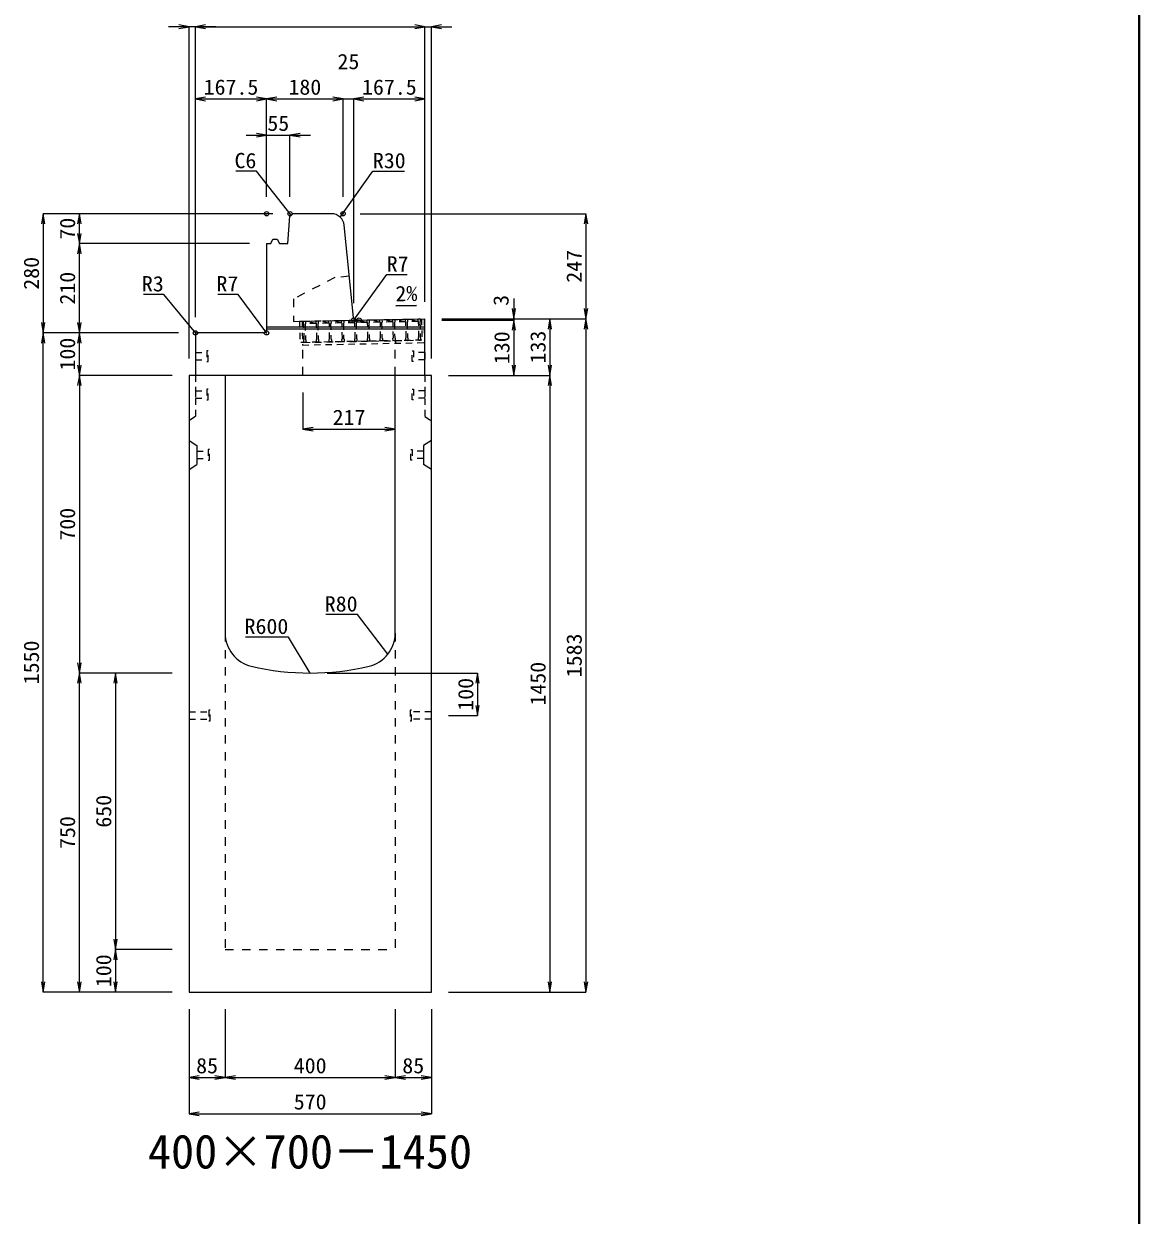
# Model space of a CAD drawing. Units: millimetres at full size; some dimension numbers follow another scale. Extents: x -18734 to 51600, y -18820 to 17820.
# Drawn here: x 48376 to 51000, y -8195 to -5393 of the extents above; entities that cross this region are included whole.
import ezdxf
from ezdxf.enums import TextEntityAlignment as Align

# ---------------------------------------------------------------- set-up
doc = ezdxf.new("R2010")
doc.units = ezdxf.units.MM
doc.header["$LTSCALE"] = 20
doc.header["$PDMODE"] = 32
doc.header["$PDSIZE"] = 10
doc.linetypes.add('USER1', pattern=[2, 1, -1])
doc.linetypes.add('USER2', pattern=[1.35, 0.75, -0.6])
for name, color, linetype, lineweight in [('インサート', 3, 'USER2', 9), ('グレーチング', 7, 'USER2', 5), ('受枠', 3, 'USER2', 9), ('図枠', 7, 'Continuous', 5), ('寸法線', 7, 'Continuous', 13), ('引出線', 4, 'Continuous', 13), ('本体', 2, 'Continuous', 13), ('目地', 132, 'Continuous', 5)]:
    doc.layers.add(name, color=color, linetype=linetype, lineweight=lineweight)
doc.layers.add('作業エリア', color=11, linetype='Continuous')
doc.layers.add('文字', color=7, linetype='Continuous')
doc.styles.add('ＭＳ 明朝', font='')
doc.styles.get('ＭＳ 明朝').set_extended_font_data('MS Mincho')

# ---------------------------------------------------------------- blocks, each defined once
blk = doc.blocks.new('open_arrow')
at = {"color": 0, "linetype": 'Continuous', "lineweight": -2}
blk.add_lwpolyline([(7.5, 1.25), (0, 0), (7.5, -1.25)], dxfattribs=at)

msp = doc.modelspace()

# ---------------------------------------------------------------- linework, layer by layer
at = {"layer": 'インサート'}
for p, q in [((48810, -6162.5), (48807, -6162.5)), ((48807, -6162.5), (48807, -6187.5)), ((48810, -6187.5), (48810, -6162.5)), ((49290, -6162.5), (49293, -6162.5)), ((49290, -6187.5), (49290, -6162.5)), ((49293, -6162.5), (49293, -6187.5)), ((48780, -6166.5), (48807, -6166.5)), ((48780, -6166.5), (48780, -6183.5)), ((48780, -6183.5), (48807, -6183.5)), ((48807, -6187.5), (48810, -6187.5)), ((49293, -6187.5), (49290, -6187.5)), ((49320, -6166.5), (49293, -6166.5)), ((49320, -6183.5), (49293, -6183.5)), ((49320, -6166.5), (49320, -6183.5)), ((48780, -6256.5), (48807, -6256.5)), ((48780, -6256.5), (48780, -6273.5)), ((48780, -6273.5), (48807, -6273.5)), ((48810, -6252.5), (48807, -6252.5)), ((48807, -6252.5), (48807, -6277.5)), ((48810, -6277.5), (48810, -6252.5)), ((49290, -6252.5), (49293, -6252.5)), ((49290, -6277.5), (49290, -6252.5)), ((49293, -6252.5), (49293, -6277.5)), ((49320, -6256.5), (49293, -6256.5)), ((49320, -6273.5), (49293, -6273.5)), ((49320, -6256.5), (49320, -6273.5)), ((48807, -6277.5), (48810, -6277.5)), ((49293, -6277.5), (49290, -6277.5)), ((48783.2, -6398.5), (48810.2, -6398.5)), ((48783.2, -6398.5), (48783.2, -6415.5)), ((48813.2, -6394.5), (48810.2, -6394.5)), ((48810.2, -6394.5), (48810.2, -6419.5)), ((48813.2, -6419.5), (48813.2, -6394.5)), ((49286.8, -6394.5), (49289.8, -6394.5)), ((49286.8, -6419.5), (49286.8, -6394.5)), ((49289.8, -6394.5), (49289.8, -6419.5)), ((49316.8, -6398.5), (49289.8, -6398.5)), ((49316.8, -6398.5), (49316.8, -6415.5)), ((48783.2, -6415.5), (48810.2, -6415.5)), ((48810.2, -6419.5), (48813.2, -6419.5)), ((49289.8, -6419.5), (49286.8, -6419.5)), ((49316.8, -6415.5), (49289.8, -6415.5)), ((48765, -7011.5), (48812, -7011.5)), ((48765, -7011.5), (48765, -7028.5)), ((48765, -7028.5), (48812, -7028.5)), ((48815, -7007.5), (48812, -7007.5)), ((48812, -7007.5), (48812, -7032.5)), ((48815, -7032.5), (48815, -7007.5)), ((49288, -7007.5), (49285, -7007.5)), ((49285, -7007.5), (49285, -7032.5)), ((49288, -7032.5), (49288, -7007.5)), ((49335, -7011.5), (49288, -7011.5)), ((49335, -7028.5), (49288, -7028.5)), ((49335, -7028.5), (49335, -7011.5)), ((48812, -7032.5), (48815, -7032.5)), ((49285, -7032.5), (49288, -7032.5))]:
    msp.add_line(p, q, dxfattribs=at)
at = {"layer": 'グレーチング'}
for p, q in [((49033.97, -6092.54), (49308.92, -6087.21)), ((49064.08, -6097.95), (49038.97, -6092.44)), ((49064.08, -6097.95), (49039.08, -6098.44)), ((49094.07, -6097.37), (49068.96, -6091.86)), ((49094.07, -6097.37), (49069.08, -6097.86)), ((49124.07, -6096.79), (49098.96, -6091.28)), ((49124.07, -6096.79), (49099.07, -6097.28)), ((49154.06, -6096.21), (49128.95, -6090.7)), ((49154.06, -6096.21), (49129.07, -6096.7)), ((49184.06, -6095.63), (49158.95, -6090.12)), ((49184.06, -6095.63), (49159.06, -6096.12)), ((49214.05, -6095.05), (49188.94, -6089.54)), ((49214.05, -6095.05), (49189.06, -6095.54)), ((49244.05, -6094.47), (49218.93, -6088.96)), ((49244.05, -6094.47), (49219.05, -6094.95)), ((49274.04, -6093.89), (49248.93, -6088.38)), ((49274.04, -6093.89), (49249.05, -6094.37)), ((49304.04, -6093.31), (49278.92, -6087.8)), ((49304.04, -6093.31), (49279.04, -6093.79)), ((49034.94, -6142.53), (49309.89, -6137.21))]:
    msp.add_line(p, q, dxfattribs=at)
for points in [[(49033.97, -6092.54), (49038.97, -6092.44), (49039.08, -6098.44), (49038.1, -6099.46), (49038.8, -6135.45), (49039.82, -6136.43), (49039.94, -6142.43), (49034.94, -6142.53), (49034.82, -6136.53), (49035.8, -6135.51), (49035.1, -6099.52), (49034.09, -6098.53)], [(49068.8, -6134.87), (49069.81, -6135.85), (49069.93, -6141.85), (49064.93, -6141.95), (49064.82, -6135.95), (49065.8, -6134.93), (49065.1, -6098.93), (49064.08, -6097.95), (49063.96, -6091.96), (49068.96, -6091.86), (49069.08, -6097.86), (49068.1, -6098.88)], [(49098.79, -6134.29), (49099.81, -6135.27), (49099.92, -6141.27), (49094.93, -6141.37), (49094.81, -6135.37), (49095.79, -6134.35), (49095.09, -6098.35), (49094.07, -6097.37), (49093.96, -6091.38), (49098.96, -6091.28), (49099.07, -6097.28), (49098.09, -6098.3)], [(49128.78, -6133.71), (49129.8, -6134.69), (49129.92, -6140.69), (49124.92, -6140.79), (49124.8, -6134.79), (49125.78, -6133.77), (49125.09, -6097.77), (49124.07, -6096.79), (49123.95, -6090.79), (49128.95, -6090.7), (49129.07, -6096.7), (49128.09, -6097.72)], [(49158.78, -6133.13), (49159.8, -6134.11), (49159.91, -6140.11), (49154.91, -6140.2), (49154.8, -6134.21), (49155.78, -6133.19), (49155.08, -6097.19), (49154.06, -6096.21), (49153.95, -6090.21), (49158.95, -6090.12), (49159.06, -6096.12), (49158.08, -6097.14)], [(49185.77, -6132.61), (49185.08, -6096.61), (49184.06, -6095.63), (49183.94, -6089.63), (49188.94, -6089.54), (49189.06, -6095.54), (49188.08, -6096.55), (49188.77, -6132.55), (49189.79, -6133.53), (49189.91, -6139.53), (49184.91, -6139.62), (49184.79, -6133.63)], [(49215.77, -6132.03), (49215.07, -6096.03), (49214.05, -6095.05), (49213.94, -6089.05), (49218.93, -6088.96), (49219.05, -6094.95), (49218.07, -6095.97), (49218.77, -6131.97), (49219.79, -6132.95), (49219.9, -6138.95), (49214.9, -6139.04), (49214.79, -6133.04)], [(49249.05, -6094.37), (49248.06, -6095.39), (49248.76, -6131.39), (49249.78, -6132.37), (49249.9, -6138.37), (49244.9, -6138.46), (49244.78, -6132.46), (49245.76, -6131.44), (49245.07, -6095.45), (49244.05, -6094.47), (49243.93, -6088.47), (49248.93, -6088.38)], [(49279.04, -6093.79), (49278.06, -6094.81), (49278.76, -6130.81), (49279.78, -6131.79), (49279.89, -6137.79), (49274.89, -6137.88), (49274.78, -6131.88), (49275.76, -6130.86), (49275.06, -6094.87), (49274.04, -6093.89), (49273.92, -6087.89), (49278.92, -6087.8)], [(49304.89, -6137.3), (49304.77, -6131.3), (49305.75, -6130.28), (49305.05, -6094.29), (49304.04, -6093.31), (49303.92, -6087.31), (49308.92, -6087.21), (49309.03, -6093.21), (49308.05, -6094.23), (49308.75, -6130.23), (49309.77, -6131.21), (49309.89, -6137.21)]]:
    msp.add_lwpolyline(points, close=True, dxfattribs=at)
at = {"layer": '作業エリア'}
for p in [(48947.5, -5840), (48947.5, -5840), (49002.5, -5840), (49127.5, -5840), (49152.5, -6090), (49165, -6090), (48780, -6120), (48947.5, -6120)]:
    msp.add_point(p, dxfattribs=at)
at = {"layer": '受枠'}
for p, q in [((49024.97, -6092.71), (49317.92, -6087.04)), ((49024.97, -6092.71), (49025.94, -6142.7)), ((49030.97, -6092.59), (49032.05, -6148.58)), ((49311.92, -6087.16), (49312.89, -6137.15)), ((49317.92, -6087.04), (49319, -6143.03)), ((49312.89, -6137.15), (49025.94, -6142.7)), ((49032.05, -6148.58), (49319, -6143.03))]:
    msp.add_line(p, q, dxfattribs=at)
at = {"layer": '受枠', "linetype": 'Continuous'}
msp.add_line((49250.9, -6138.35), (49251.01, -6144.35), dxfattribs=at)
at = {"layer": '図枠', "lineweight": 40}
msp.add_line((51000, -18220), (51000, -1600), dxfattribs=at)
at = {"layer": '寸法線'}
for p, q in [((48828, -5400.05), (48717, -5400.05)), ((48765, -6180), (48765, -5400.05)), ((48780, -5400.05), (49320, -5400.05)), ((48780, -6083), (48780, -5400.05)), ((48780, -6083), (48780, -5400.05)), ((49272, -5400.05), (49383, -5400.05)), ((49320, -6047), (49320, -5400.05)), ((49320, -6047), (49320, -5400.05)), ((49335, -6180), (49335, -5400.05)), ((48780, -5570.05), (48947.5, -5570.05)), ((48780, -6083), (48780, -5570.05)), ((48947.5, -5800), (48947.5, -5570.05)), ((48947.5, -5570.05), (49127.5, -5570.05)), ((48947.5, -5800), (48947.5, -5570.05)), ((49079.5, -5570.05), (49200.5, -5570.05)), ((49127.5, -5800), (49127.5, -5570.05)), ((49127.5, -5800), (49127.5, -5570.05)), ((49152.5, -6050), (49152.5, -5570.05)), ((49152.5, -5570.05), (49320, -5570.05)), ((49152.5, -6050), (49152.5, -5570.05)), ((49320, -6047), (49320, -5570.05)), ((48899.5, -5655.05), (49050.5, -5655.05)), ((48947.5, -5800), (48947.5, -5655.05)), ((49002.5, -5800), (49002.5, -5655.05)), ((48422.06, -5840), (48422.06, -6120)), ((48962.5, -5840), (48422.06, -5840)), ((48507.06, -5910), (48507.06, -5840)), ((48962.5, -5840), (48507.06, -5840)), ((49167.5, -5840), (49698.78, -5840)), ((49698.78, -5840), (49698.78, -6087)), ((48507.06, -6120), (48507.06, -5910)), ((48907.5, -5910), (48507.06, -5910)), ((48907.5, -5910), (48507.06, -5910)), ((49528.78, -6039), (49528.78, -6138)), ((49360, -6087), (49528.78, -6087)), ((49360, -6087), (49613.78, -6087)), ((49360, -6087), (49698.78, -6087)), ((49360, -6087), (49698.78, -6087)), ((49360, -6090), (49528.78, -6090)), ((49360, -6090), (49528.78, -6090)), ((49528.78, -6090), (49528.78, -6220)), ((49613.78, -6087), (49613.78, -6220)), ((49698.78, -6087), (49698.78, -7670)), ((48740, -6120), (48422.06, -6120)), ((48422.06, -7670), (48422.06, -6120)), ((48740, -6120), (48422.06, -6120)), ((48507.06, -6220), (48507.06, -6120)), ((48740, -6120), (48507.06, -6120)), ((48740, -6120), (48507.06, -6120)), ((48507.06, -6220), (48507.06, -6920)), ((48725, -6220), (48507.06, -6220)), ((48725, -6220), (48507.06, -6220)), ((49375, -6220), (49528.78, -6220)), ((49375, -6220), (49613.78, -6220)), ((49375, -6220), (49613.78, -6220)), ((49613.78, -6220), (49613.78, -7670)), ((49033, -6260), (49033, -6346.67)), ((49033, -6346.67), (49250, -6346.67)), ((48725, -6920), (48507.06, -6920)), ((48507.06, -7670), (48507.06, -6920)), ((48725, -6920), (48507.06, -6920)), ((48592.06, -6920), (48592.06, -7570)), ((48725, -6920), (48592.06, -6920)), ((49090, -6920), (49443.78, -6920)), ((49443.78, -6920), (49443.78, -7020)), ((49375, -7020), (49443.78, -7020)), ((48725, -7570), (48592.06, -7570)), ((48592.06, -7570), (48592.06, -7670)), ((48725, -7570), (48592.06, -7570)), ((48725, -7670), (48422.06, -7670)), ((48725, -7670), (48507.06, -7670)), ((48725, -7670), (48592.06, -7670)), ((49375, -7670), (49613.78, -7670)), ((49375, -7670), (49698.78, -7670)), ((48765, -7710), (48765, -7871.16)), ((48765, -7710), (48765, -7956.16)), ((48850, -7710), (48850, -7871.16)), ((48850, -7710), (48850, -7871.16)), ((49250, -7710), (49250, -7871.16)), ((49250, -7710), (49250, -7871.16)), ((49335, -7710), (49335, -7871.16)), ((49335, -7710), (49335, -7956.16)), ((48765, -7871.16), (48850, -7871.16)), ((48850, -7871.16), (49250, -7871.16)), ((49250, -7871.16), (49335, -7871.16)), ((48765, -7956.16), (49335, -7956.16))]:
    msp.add_line(p, q, dxfattribs=at)
at = {"layer": '引出線'}
for points in [[(49005.29, -5842.99), (48923.41, -5740.07), (48875.07, -5740.07)], [(49120.48, -5847.76), (49197.4, -5740.07), (49272.08, -5740.07)], [(49154.14, -6088.19), (49230, -5982.98), (49277.93, -5982.98)], [(48780.88, -6120.88), (48705.62, -6029.7), (48657.89, -6029.7)], [(48945.45, -6117.95), (48880.97, -6029.7), (48833.04, -6029.7)], [(49251.14, -6056.74), (49299.85, -6055.77), (49251.11, -6056.74)], [(49232.76, -6875.58), (49161.5, -6782.47), (49086.83, -6782.47)], [(49050, -6920), (48998.63, -6835.25), (48897.63, -6835.25)]]:
    msp.add_lwpolyline(points, dxfattribs=at)
at = {"layer": '本体'}
for p, q in [((48997.5, -5910), (49002.07, -5845.98)), ((49002.07, -5845.98), (49008.5, -5840)), ((49100.35, -5840), (49008.5, -5840)), ((49151.87, -6083.7), (49130.2, -5867.01)), ((48947.5, -5910), (48947.5, -6113)), ((48947.5, -5910), (48957.5, -5910)), ((48957.5, -5910), (48962.5, -5900)), ((48962.5, -5900), (48972.5, -5900)), ((48972.5, -5900), (48977.5, -5910)), ((48977.5, -5910), (48997.5, -5910)), ((49165, -6090), (49158.83, -6090)), ((49165, -6090), (49320, -6087)), ((49320, -6220), (49320, -6087)), ((48780, -6123), (48780, -6220)), ((48940.5, -6120), (48783, -6120)), ((48765, -6220), (48765, -7670)), ((48850, -6220), (48765, -6220)), ((49320, -6220), (48780, -6220)), ((48850, -6220), (48850, -6825.96)), ((49250, -6825.96), (49250, -6220)), ((49335, -6220), (49250, -6220)), ((49335, -7670), (49335, -6220)), ((48765, -7670), (49335, -7670))]:
    msp.add_line(p, q, dxfattribs=at)
at = {"layer": '本体', "linetype": 'USER1'}
for p, q in [((49108, -5990), (49011, -6040)), ((49142.2, -5987), (49108, -5990)), ((49011, -6040), (49011, -6092.98)), ((49011, -6092.98), (49165, -6090)), ((49033, -6220), (49033, -6142.56)), ((49250, -6220), (49250, -6138.36))]:
    msp.add_line(p, q, dxfattribs=at)
at = {"layer": '本体', "linetype": 'USER2', "lineweight": 9}
for p, q in [((48780, -6220), (48780, -6317)), ((49320, -6220), (49320, -6317)), ((48780, -6317), (48765, -6326.5)), ((49320, -6317), (49335, -6326.5))]:
    msp.add_line(p, q, dxfattribs=at)
at = {"layer": '本体', "lineweight": 9}
for p, q in [((48765, -6373), (48783.2, -6384.5)), ((48783.2, -6384.5), (48783.2, -6429.5)), ((49335, -6373), (49316.8, -6384.5)), ((49316.8, -6384.5), (49316.8, -6429.5)), ((48765, -6441), (48783.2, -6429.5)), ((49335, -6441), (49316.8, -6429.5))]:
    msp.add_line(p, q, dxfattribs=at)
at = {"layer": '本体', "linetype": 'USER1', "lineweight": 15}
for p, q in [((48850, -6825.96), (48850, -7570)), ((49250, -6825.96), (49250, -7570)), ((48850, -7570), (49250, -7570))]:
    msp.add_line(p, q, dxfattribs=at)
at = {"layer": '本体'}
for centre, radius, start, end in [((49100.35, -5870), 30, 5.71059, 90), ((49158.83, -6083), 7, 185.71059, 270), ((48783, -6123), 3, 90, 180), ((48940.5, -6113), 7, 270, 0), ((48930, -6825.96), 80, 180, 256.65764), ((49170, -6825.96), 80, 283.34236, 0), ((49050, -6320), 600, 256.65764, 283.34236)]:
    msp.add_arc(centre, radius, start, end, dxfattribs=at)
at = {"layer": '目地'}
for p, q in [((49320, -6107), (48947.5, -6107)), ((49320, -6111), (48947.5, -6111))]:
    msp.add_line(p, q, dxfattribs=at)

# ---------------------------------------------------------------- block references
at = {"layer": '寸法線', "xscale": 3.2, "yscale": 3.2}
for p, rotation in [((48765, -5400.05), 180), ((49320, -5400.05), 180), ((49320, -5400.05), 180), ((48947.5, -5570.05), 180), ((49127.5, -5570.05), 180), ((49127.5, -5570.05), 180), ((49320, -5570.05), 180), ((48947.5, -5655.05), 180), ((48422.06, -5840), 270), ((48507.06, -5840), 270), ((49698.78, -5840), 270), ((48507.06, -5910), 90), ((48507.06, -5910), 270), ((49528.78, -6087), 90), ((49698.78, -6087), 90), ((48422.06, -6120), 90), ((48507.06, -6120), 90), ((49528.78, -6090), 270), ((49528.78, -6090), 270), ((49613.78, -6087), 270), ((49698.78, -6087), 270), ((48422.06, -6120), 270), ((48507.06, -6120), 270), ((48507.06, -6220), 90), ((49528.78, -6220), 90), ((49613.78, -6220), 90), ((48507.06, -6220), 270), ((49613.78, -6220), 270), ((49250, -6346.67), 180), ((48507.06, -6920), 90), ((48507.06, -6920), 270), ((48592.06, -6920), 270), ((49443.78, -6920), 270), ((49443.78, -7020), 90), ((48592.06, -7570), 90), ((48592.06, -7570), 270), ((48422.06, -7670), 90), ((48507.06, -7670), 90), ((48592.06, -7670), 90), ((49613.78, -7670), 90), ((49698.78, -7670), 90), ((48850, -7871.16), 180), ((49250, -7871.16), 180), ((49335, -7871.16), 180), ((49335, -7956.16), 180)]:
    msp.add_blockref('open_arrow', p, dxfattribs=dict(at, rotation=rotation))
for p in [(48780, -5400.05), (48780, -5400.05), (49335, -5400.05), (48780, -5570.05), (48947.5, -5570.05), (49152.5, -5570.05), (49152.5, -5570.05), (49002.5, -5655.05), (49033, -6346.67), (48765, -7871.16), (48850, -7871.16), (49250, -7871.16), (48765, -7956.16)]:
    msp.add_blockref('open_arrow', p, dxfattribs=at)
at = {"layer": '引出線', "xscale": 0.0533, "yscale": 0.0533}
for p, rotation in [((49005.29, -5842.99), 128.5), ((49120.48, -5847.76), 54.5), ((49251.14, -6056.74), 1.1), ((49154.14, -6088.19), 54.2), ((48780.88, -6120.88), 129.5), ((48945.45, -6117.95), 126.2), ((49232.76, -6875.58), 127.4), ((49050, -6920), 121.2)]:
    msp.add_blockref('open_arrow', p, dxfattribs=dict(at, rotation=rotation))

# ---------------------------------------------------------------- texts
at = {"layer": '寸法線', "style": 'ＭＳ 明朝', "width": 1.05}
for s, p in [('25', (49140, -5482.05)), ('167.5', (48863.75, -5542.05)), ('180', (49037.5, -5542.05)), ('167.5', (49236.25, -5542.05)), ('55', (48975, -5627.05)), ('217', (49141.5, -6318.67)), ('85', (48807.5, -7843.16)), ('400', (49050, -7843.16)), ('85', (49292.5, -7843.16)), ('570', (49050, -7928.16))]:
    msp.add_text(s, height=36.03, dxfattribs=at).set_placement(p, align=Align.MIDDLE_CENTER)
for s, p in [('70', (48479.06, -5875)), ('247', (49670.78, -5963.5)), ('280', (48394.06, -5980)), ('210', (48479.06, -6015)), ('3', (49498.78, -6043.66)), ('100', (48479.06, -6170)), ('130', (49500.78, -6155)), ('133', (49585.78, -6153.5)), ('700', (48479.06, -6570)), ('1583', (49670.78, -6878.5)), ('1550', (48394.06, -6895)), ('1450', (49585.78, -6945)), ('100', (49415.78, -6970)), ('650', (48564.06, -7245)), ('750', (48479.06, -7295)), ('100', (48564.06, -7620))]:
    msp.add_text(s, height=36.03, rotation=90, dxfattribs=at).set_placement(p, align=Align.MIDDLE_CENTER)
at = {"layer": '引出線', "style": 'ＭＳ 明朝', "width": 1.05}
for s, p in [('C6', (48923.41, -5696.87)), ('R3', (48705.62, -5986.5)), ('R7', (48880.97, -5986.5)), ('R80', (49161.5, -6739.27)), ('R600', (48998.63, -6792.05))]:
    msp.add_text(s, height=36.03, dxfattribs=at).set_placement(p, align=Align.TOP_RIGHT)
for s, p in [('R30', (49197.4, -5696.87)), ('R7', (49230, -5939.78))]:
    msp.add_text(s, height=36.03, dxfattribs=at).set_placement(p, align=Align.TOP_LEFT)
msp.add_text('2%', height=36.03, rotation=1.146, dxfattribs=at).set_placement((49250.17, -6009.85), align=Align.TOP_LEFT)
at = {"layer": '文字', "style": 'ＭＳ 明朝'}
msp.add_text('400×700－1450', height=80.06, dxfattribs=at).set_placement((49049.52, -8044.97), align=Align.MIDDLE_CENTER)

doc.saveas('drawing.dxf')
